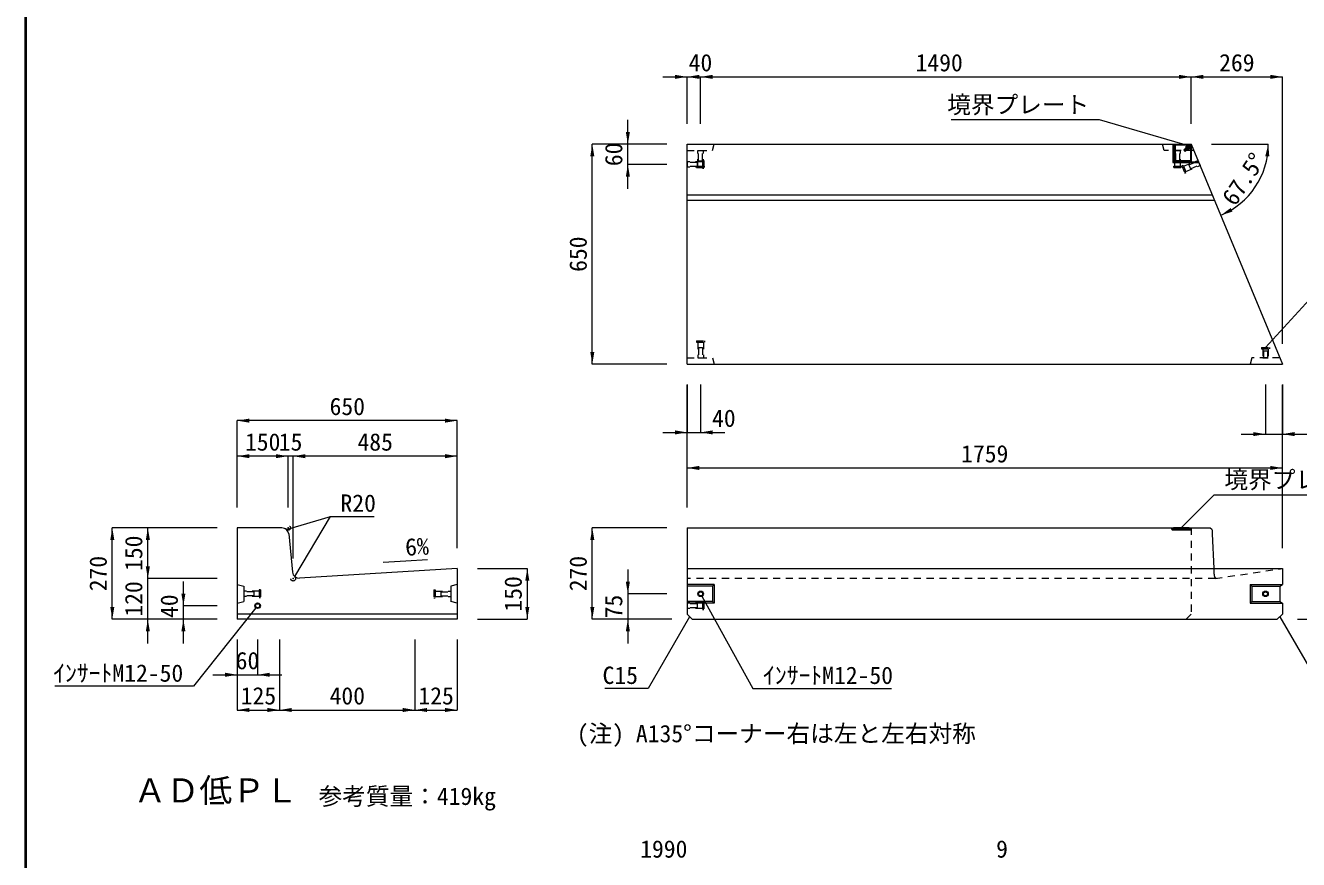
# Model space of a CAD drawing. Units: millimetres at full size. Extents: x 15766 to 83153, y 33859 to 66135.
# Drawn here: x 18482 to 22244, y 39312 to 41776 of the extents above; entities that cross this region are included whole.
import ezdxf
from ezdxf.enums import TextEntityAlignment as Align

# ---------------------------------------------------------------- set-up
doc = ezdxf.new("R2010")
doc.units = ezdxf.units.MM
doc.header["$LTSCALE"] = 28
doc.header["$PDMODE"] = 32
doc.header["$PDSIZE"] = 14
doc.linetypes.add('USER2', pattern=[1.35, 0.75, -0.6])
for name, color, linetype, lineweight in [('PL', 6, 'Continuous', 9), ('インサート', 3, 'USER2', 5), ('作業エリア', 11, 'USER2', 9), ('図枠', 7, 'Continuous', 5), ('寸法線', 7, 'Continuous', 13), ('引出線', 4, 'Continuous', 13), ('文字', 7, 'Continuous', 13), ('本体', 2, 'Continuous', 13), ('補助線', 8, 'Continuous', 13)]:
    doc.layers.add(name, color=color, linetype=linetype, lineweight=lineweight)
doc.layers.add('ハッチング_矢印', color=7, linetype='Continuous')
doc.styles.add('ＭＳ ゴシック', font='')
doc.styles.get('ＭＳ ゴシック').set_extended_font_data('MS Gothic')

# ---------------------------------------------------------------- blocks, each defined once
blk = doc.blocks.new('filled_arrow')
at = {"color": 0, "linetype": 'Continuous', "lineweight": -2}
blk.add_solid([(7.5, 1.25), (0, 0), (7.5, -1.25)], dxfattribs=at)

msp = doc.modelspace()

# ---------------------------------------------------------------- hatches: boundary and pattern name
at = {"layer": 'ハッチング_矢印'}
msp.add_hatch(color=256, dxfattribs=at).paths.add_polyline_path([(21915.9, 41410.95), (21908.83, 41403.87), (21905.3, 41407.41), (21912.37, 41414.48), (21909.54, 41417.31), (21926.86, 41425.44), (21918.73, 41408.12)])
at = {"layer": '引出線'}
msp.add_hatch(color=256, dxfattribs=at).paths.add_polyline_path([(19253.18, 40286.48), (19254.39, 40286.63), (19254.27, 40287.02)])

# ---------------------------------------------------------------- linework, layer by layer
at = {"layer": 'PL', "lineweight": 5}
for p, q in [((21876.86, 41425.44), (21926.86, 41425.44)), ((21876.86, 41425.44), (21876.86, 41375.44)), ((21876.86, 41425.44), (21878.86, 41423.44)), ((21926.86, 41425.44), (21926.86, 41375.44)), ((21878.86, 41377.44), (21876.86, 41375.44)), ((21876.86, 41375.44), (21926.86, 41375.44)), ((21924.86, 41377.44), (21926.86, 41375.44))]:
    msp.add_line(p, q, dxfattribs=at)
at = {"layer": 'PL'}
for p, q in [((21878.86, 41423.44), (21914.86, 41423.44)), ((21878.86, 41423.44), (21878.86, 41377.44)), ((21926.86, 41425.44), (21909.54, 41417.31)), ((21916.86, 41425.44), (21914.86, 41423.44)), ((21926.86, 41425.44), (21918.73, 41408.12)), ((21912.37, 41414.48), (21905.3, 41407.41)), ((21905.3, 41407.41), (21908.83, 41403.87)), ((21908.83, 41403.87), (21915.9, 41410.95)), ((21909.54, 41417.31), (21912.37, 41414.48)), ((21918.73, 41408.12), (21915.9, 41410.95)), ((21926.86, 41415.44), (21924.86, 41413.44)), ((21924.86, 41413.44), (21924.86, 41377.44)), ((21878.86, 41377.44), (21924.86, 41377.44)), ((21874.36, 40291.65), (21872.36, 40287.65)), ((21920.36, 40291.65), (21874.36, 40291.65)), ((21922.36, 40287.65), (21920.36, 40291.65)), ((21872.36, 40287.65), (21922.36, 40287.65))]:
    msp.add_line(p, q, dxfattribs=at)
at = {"layer": 'インサート'}
for p, q in [((20468.61, 41360.44), (20468.61, 41406.44)), ((20468.61, 41406.44), (20485.11, 41406.44)), ((20470.86, 41376.44), (20470.86, 41406.44)), ((20482.86, 41376.44), (20482.86, 41406.44)), ((20485.11, 41360.44), (20485.11, 41406.44)), ((21878.61, 41360.44), (21878.61, 41406.44)), ((21878.61, 41406.44), (21895.11, 41406.44)), ((21880.86, 41376.44), (21880.86, 41406.44)), ((21892.86, 41376.44), (21892.86, 41406.44)), ((21895.11, 41360.44), (21895.11, 41406.44)), ((20482.86, 41373.69), (20436.86, 41373.69)), ((20436.86, 41373.69), (20436.86, 41357.19)), ((20466.86, 41371.44), (20436.86, 41371.44)), ((20466.86, 41359.44), (20436.86, 41359.44)), ((20482.86, 41357.19), (20436.86, 41357.19)), ((20464.86, 41356.44), (20464.86, 41360.44)), ((20464.86, 41360.44), (20488.86, 41360.44)), ((20464.86, 41356.44), (20488.86, 41356.44)), ((20466.86, 41371.44), (20466.86, 41359.44)), ((20470.86, 41376.44), (20482.86, 41376.44)), ((20486.86, 41377.44), (20482.86, 41377.44)), ((20482.86, 41377.44), (20482.86, 41353.44)), ((20486.86, 41353.44), (20482.86, 41353.44)), ((20486.86, 41377.44), (20486.86, 41353.44)), ((20488.86, 41356.44), (20488.86, 41360.44)), ((21874.86, 41356.44), (21874.86, 41360.44)), ((21874.86, 41360.44), (21898.86, 41360.44)), ((21874.86, 41356.44), (21898.86, 41356.44)), ((21880.86, 41376.44), (21892.86, 41376.44)), ((21898.86, 41356.44), (21898.86, 41360.44)), ((21899.04, 41361.96), (21902.73, 41363.49)), ((21899.04, 41361.96), (21908.22, 41339.79)), ((21902.73, 41363.49), (21911.92, 41341.32)), ((21904.17, 41360.03), (21946.67, 41377.63)), ((21910.48, 41344.78), (21952.98, 41362.39)), ((21919.81, 41364.07), (21947.53, 41375.55)), ((21919.81, 41364.07), (21924.4, 41352.98)), ((21924.4, 41352.98), (21952.12, 41364.46)), ((21946.67, 41377.63), (21952.98, 41362.39)), ((21908.22, 41339.79), (21911.92, 41341.32)), ((20464.86, 40844.44), (20464.86, 40840.44)), ((20464.86, 40844.44), (20488.86, 40844.44)), ((20464.86, 40840.44), (20488.86, 40840.44)), ((20468.61, 40840.44), (20468.61, 40794.44)), ((20470.86, 40824.44), (20470.86, 40794.44)), ((20470.86, 40824.44), (20482.86, 40824.44)), ((20482.86, 40824.44), (20482.86, 40794.44)), ((20485.11, 40840.44), (20485.11, 40794.44)), ((20488.86, 40844.44), (20488.86, 40840.44)), ((22134.1, 40824.44), (22134.1, 40820.44)), ((22134.1, 40824.44), (22158.1, 40824.44)), ((22134.1, 40820.44), (22158.1, 40820.44)), ((22137.85, 40820.44), (22137.85, 40794.44)), ((22154.35, 40820.44), (22154.35, 40794.44)), ((22158.1, 40824.44), (22158.1, 40820.44)), ((20468.61, 40794.44), (20485.11, 40794.44)), ((22137.85, 40794.44), (22154.35, 40794.44)), ((22140.1, 40814.44), (22140.1, 40794.44)), ((22140.1, 40814.44), (22152.1, 40814.44)), ((22152.1, 40814.44), (22152.1, 40794.44)), ((19172.86, 40104.9), (19126.86, 40104.9)), ((19126.86, 40104.9), (19126.86, 40088.4)), ((19156.86, 40102.65), (19126.86, 40102.65)), ((19156.86, 40102.65), (19156.86, 40090.65)), ((19176.86, 40108.65), (19172.86, 40108.65)), ((19172.86, 40108.65), (19172.86, 40084.65)), ((19176.86, 40108.65), (19176.86, 40084.65)), ((19688.86, 40108.65), (19692.86, 40108.65)), ((19688.86, 40108.65), (19688.86, 40084.65)), ((19692.86, 40108.65), (19692.86, 40084.65)), ((19692.86, 40104.9), (19738.86, 40104.9)), ((19708.86, 40102.65), (19738.86, 40102.65)), ((19708.86, 40102.65), (19708.86, 40090.65)), ((19738.86, 40104.9), (19738.86, 40088.4)), ((19156.86, 40090.65), (19126.86, 40090.65)), ((19172.86, 40088.4), (19126.86, 40088.4)), ((19176.86, 40084.65), (19172.86, 40084.65)), ((19688.86, 40084.65), (19692.86, 40084.65)), ((19692.86, 40088.4), (19738.86, 40088.4)), ((19708.86, 40090.65), (19738.86, 40090.65)), ((20482.86, 40069.9), (20436.86, 40069.9)), ((20436.86, 40069.9), (20436.86, 40053.4)), ((20466.86, 40067.65), (20436.86, 40067.65)), ((20466.86, 40067.65), (20466.86, 40055.65)), ((20486.86, 40073.65), (20482.86, 40073.65)), ((20482.86, 40073.65), (20482.86, 40049.65)), ((20486.86, 40073.65), (20486.86, 40049.65)), ((20466.86, 40055.65), (20436.86, 40055.65)), ((20482.86, 40053.4), (20436.86, 40053.4)), ((20486.86, 40049.65), (20482.86, 40049.65))]:
    msp.add_line(p, q, dxfattribs=at)
at = {"layer": 'インサート', "linetype": 'Continuous'}
for centre, radius in [((20476.86, 40096.65), 8.25), ((20476.86, 40096.65), 6), ((22146.1, 40096.65), 8.25), ((22146.1, 40096.65), 6), ((19167.86, 40061.65), 8.25), ((19167.86, 40061.65), 6)]:
    msp.add_circle(centre, radius, dxfattribs=at)
at = {"layer": '作業エリア'}
for p, q in [((21846.86, 41406.44), (21841.86, 41425.44)), ((21934.73, 41406.44), (21846.86, 41406.44))]:
    msp.add_line(p, q, dxfattribs=at)
for p in [(19257.86, 40291.65), (19272.86, 40141.65)]:
    msp.add_point(p, dxfattribs=at)
at = {"layer": '図枠', "lineweight": 40}
msp.add_line((18481.86, 45282.47), (18481.86, 36972.47), dxfattribs=at)
at = {"layer": '寸法線'}
for p, q in [((20364.86, 41624.38), (20548.86, 41624.38)), ((20436.86, 41485.44), (20436.86, 41624.38)), ((20436.86, 41624.38), (21926.86, 41624.38)), ((20436.86, 41485.44), (20436.86, 41624.38)), ((20476.86, 41485.44), (20476.86, 41624.38)), ((21926.86, 41485.44), (21926.86, 41624.38)), ((21926.86, 41624.38), (22196.1, 41624.38)), ((21926.86, 41485.44), (21926.86, 41624.38)), ((22196.1, 40835.44), (22196.1, 41624.38)), ((20261.91, 41293.44), (20261.91, 41497.44)), ((20156.91, 40775.44), (20156.91, 41425.44)), ((20376.86, 41425.44), (20156.91, 41425.44)), ((20376.86, 41425.44), (20261.91, 41425.44)), ((21986.86, 41425.44), (22154.31, 41425.44)), ((20376.86, 41365.44), (20261.91, 41365.44)), ((20376.86, 40775.44), (20156.91, 40775.44)), ((20436.86, 40715.44), (20436.86, 40573.73)), ((20436.86, 40351.65), (20436.86, 40714.73)), ((20476.86, 40715.44), (20476.86, 40573.73)), ((22146.1, 40715.44), (22146.1, 40568.73)), ((22196.1, 40715.44), (22196.1, 40568.73)), ((22196.1, 40231.65), (22196.1, 40714.73)), ((19757.86, 40608.54), (19107.86, 40608.54)), ((19107.86, 40351.65), (19107.86, 40608.54)), ((19757.86, 40231.65), (19757.86, 40608.54)), ((20364.86, 40573.73), (20548.86, 40573.73)), ((22074.1, 40568.73), (22268.1, 40568.73)), ((19257.86, 40503.54), (19107.86, 40503.54)), ((19107.86, 40351.65), (19107.86, 40503.54)), ((19344.86, 40503.54), (19185.86, 40503.54)), ((19257.86, 40351.65), (19257.86, 40503.54)), ((19257.86, 40351.65), (19257.86, 40503.54)), ((19757.86, 40503.54), (19272.86, 40503.54)), ((19272.86, 40201.65), (19272.86, 40503.54)), ((19272.86, 40201.65), (19272.86, 40503.54)), ((19757.86, 40231.65), (19757.86, 40503.54)), ((20436.86, 40468.73), (22196.1, 40468.73)), ((18738.49, 40021.65), (18738.49, 40291.65)), ((19047.86, 40291.65), (18738.49, 40291.65)), ((18843.49, 40141.65), (18843.49, 40291.65)), ((19047.86, 40291.65), (18843.49, 40291.65)), ((20156.91, 40021.65), (20156.91, 40291.65)), ((20376.86, 40291.65), (20156.91, 40291.65)), ((18843.49, 39949.65), (18843.49, 40213.65)), ((19047.86, 40141.65), (18843.49, 40141.65)), ((19047.86, 40141.65), (18843.49, 40141.65)), ((19817.86, 40171.65), (19964.83, 40171.65)), ((19964.83, 40171.65), (19964.83, 40021.65)), ((20261.91, 40168.65), (20261.91, 39949.65)), ((18948.49, 39949.65), (18948.49, 40133.65)), ((20376.86, 40096.65), (20261.91, 40096.65)), ((19047.86, 40061.65), (18948.49, 40061.65)), ((19047.86, 40021.65), (18738.49, 40021.65)), ((19047.86, 40021.65), (18843.49, 40021.65)), ((19047.86, 40021.65), (18948.49, 40021.65)), ((19817.86, 40021.65), (19964.83, 40021.65)), ((20391.86, 40021.65), (20156.91, 40021.65)), ((20391.86, 40021.65), (20261.91, 40021.65)), ((22241.1, 40021.65), (22410.32, 40021.65)), ((19107.86, 39961.65), (19107.86, 39857.55)), ((19107.86, 39961.65), (19107.86, 39753.45)), ((19167.86, 39961.65), (19167.86, 39857.55)), ((19232.86, 39961.65), (19232.86, 39753.45)), ((19232.86, 39961.65), (19232.86, 39753.45)), ((19632.86, 39961.65), (19632.86, 39753.45)), ((19632.86, 39961.65), (19632.86, 39753.45)), ((19757.86, 39961.65), (19757.86, 39753.45)), ((19035.86, 39857.55), (19239.86, 39857.55)), ((19107.86, 39753.45), (19232.86, 39753.45)), ((19232.86, 39753.45), (19632.86, 39753.45)), ((19632.86, 39753.45), (19757.86, 39753.45))]:
    msp.add_line(p, q, dxfattribs=at)
msp.add_arc((21926.86, 41425.44), 227.45, 292.5, 0, dxfattribs=at)
at = {"layer": '引出線'}
msp.add_line((19253.18, 40286.48), (19382.8, 40325.74), dxfattribs=at)
for points in [[(21901.86, 41425.44), (21655.22, 41497.32), (21217.62, 41497.32)], [(22146.1, 40824.44), (22308.37, 41002.32), (22458.37, 41002.32), (22794.55, 41002.32)], [(21897.36, 40291.65), (21994.74, 40389.02), (22432.34, 40389.02)], [(19277.89, 40147.56), (19382.8, 40325.74), (19512.02, 40325.74)], [(19538.87, 40190.02), (19606.31, 40194.19), (19670.33, 40198.15)], [(20480.85, 40089.43), (20631.36, 39816.89), (21041, 39816.89)], [(19162.72, 40055.2), (18978.07, 39823.45), (18568.43, 39823.45)], [(20444.36, 40029.15), (20321.82, 39816.89), (20193.41, 39816.89)], [(22188.6, 40029.15), (22311.15, 39816.89), (22439.55, 39816.89)]]:
    msp.add_lwpolyline(points, dxfattribs=at)
msp.add_lwpolyline([(19253.18, 40286.48), (19254.39, 40286.63), (19254.27, 40287.02)], close=True, dxfattribs=at)
at = {"layer": '本体'}
for p, q in [((20436.86, 40775.44), (20436.86, 41425.44)), ((20436.86, 41425.44), (21926.86, 41425.44)), ((21926.86, 41425.44), (22196.1, 40775.44)), ((20436.86, 40775.44), (22196.1, 40775.44)), ((19107.86, 40291.65), (19107.86, 40021.65)), ((19239.76, 40291.65), (19107.86, 40291.65)), ((20436.86, 40291.65), (20436.86, 40036.65)), ((20436.86, 40291.65), (21980.71, 40291.65)), ((19259.66, 40273.64), (19270.94, 40160.81)), ((21989, 40273.71), (21993.07, 40171.65)), ((19757.86, 40171.65), (19292.08, 40142.84)), ((19757.86, 40171.65), (19757.86, 40021.65)), ((20436.86, 40171.65), (22196.1, 40171.65)), ((22196.1, 40171.65), (22196.1, 40124.15)), ((22188.23, 40119.15), (22196.1, 40124.15)), ((22188.23, 40119.15), (22188.23, 40074.15)), ((22188.23, 40074.15), (22196.1, 40069.15)), ((22196.1, 40069.15), (22196.1, 40036.65)), ((20436.86, 40036.65), (20451.86, 40021.65)), ((22196.1, 40036.65), (22181.1, 40021.65)), ((19757.86, 40021.65), (19107.86, 40021.65)), ((20451.86, 40021.65), (22181.1, 40021.65))]:
    msp.add_line(p, q, dxfattribs=at)
at = {"layer": '本体', "linetype": 'USER2', "lineweight": 9}
for p, q in [((20511.86, 41406.44), (20516.86, 41425.44)), ((20436.86, 41406.44), (20511.86, 41406.44)), ((20436.86, 40794.44), (20511.86, 40794.44)), ((20511.86, 40794.44), (20516.86, 40775.44)), ((22106.1, 40794.44), (22101.1, 40775.44)), ((22188.23, 40794.44), (22106.1, 40794.44)), ((21926.86, 40291.65), (21926.86, 40036.65)), ((21997.28, 40141.96), (20436.86, 40141.96)), ((21993.07, 40171.65), (21993.52, 40160.22)), ((21997.28, 40141.96), (22196.1, 40171.65)), ((21926.86, 40036.65), (21911.86, 40021.65))]:
    msp.add_line(p, q, dxfattribs=at)
at = {"layer": '本体', "lineweight": 9}
for p, q in [((21872.36, 41425.44), (21872.36, 41370.94)), ((21873.86, 41425.44), (21873.86, 41372.44)), ((21872.36, 41370.94), (21949.44, 41370.94)), ((21873.86, 41372.44), (21948.82, 41372.44)), ((20436.86, 41275.44), (21989, 41275.44)), ((20436.86, 41260.44), (21995.21, 41260.44)), ((21867.86, 40291.65), (21869.36, 40287.15)), ((21925.36, 40287.15), (21926.86, 40291.65)), ((21869.36, 40287.15), (21925.36, 40287.15)), ((19107.86, 40124.15), (19126.86, 40119.15)), ((19126.86, 40119.15), (19126.86, 40074.15)), ((19757.86, 40124.15), (19738.86, 40119.15)), ((19738.86, 40119.15), (19738.86, 40074.15)), ((19107.86, 40069.15), (19126.86, 40074.15)), ((19757.86, 40069.15), (19738.86, 40074.15))]:
    msp.add_line(p, q, dxfattribs=at)
at = {"layer": '本体', "lineweight": 5}
for p, q in [((21873.86, 41372.44), (21872.36, 41370.94)), ((20516.86, 40124.15), (20436.86, 40124.15)), ((20511.86, 40119.15), (20436.86, 40119.15)), ((20516.86, 40124.15), (20511.86, 40119.15)), ((20511.86, 40119.15), (20511.86, 40074.15)), ((20516.86, 40124.15), (20516.86, 40069.15)), ((22101.1, 40124.15), (22196.1, 40124.15)), ((22101.1, 40124.15), (22101.1, 40069.15)), ((22101.1, 40124.15), (22106.1, 40119.15)), ((22106.1, 40119.15), (22188.23, 40119.15)), ((22106.1, 40119.15), (22106.1, 40074.15)), ((20511.86, 40074.15), (20436.86, 40074.15)), ((20516.86, 40069.15), (20436.86, 40069.15)), ((20511.86, 40074.15), (20516.86, 40069.15)), ((22106.1, 40074.15), (22101.1, 40069.15)), ((22101.1, 40069.15), (22196.1, 40069.15)), ((22106.1, 40074.15), (22188.23, 40074.15)), ((19757.86, 40036.65), (19107.86, 40036.65))]:
    msp.add_line(p, q, dxfattribs=at)
at = {"layer": '本体'}
for centre, start, end in [((19239.76, 40271.65), 5.71059, 90), ((19290.84, 40162.8), 185.71059, 273.53956)]:
    msp.add_arc(centre, 20, start, end, dxfattribs=at)
msp.add_open_spline([(21980.71, 40291.65), (21981.49, 40291.58), (21982.28, 40291.51), (21982.97, 40291.33), (21988.67, 40289.93), (21988.83, 40281.82), (21989, 40273.71)], degree=3, knots=[0, 0, 0, 0, 1, 1, 1, 2, 2, 2, 2], dxfattribs=at)
at = {"layer": '本体', "linetype": 'USER2', "lineweight": 9}
msp.add_open_spline([(21993.52, 40160.22), (21993.73, 40156.95), (21993.94, 40153.68), (21994.67, 40150.29), (21995.16, 40148.05), (21995.87, 40145.76), (21997.5, 40144.33), (21998.2, 40143.72), (21999.08, 40143.26), (21999.97, 40142.94), (22000.27, 40142.84), (22000.58, 40142.75), (22000.89, 40142.7), (22001.06, 40142.67), (22001.24, 40142.66), (22001.42, 40142.65), (22001.73, 40142.65), (22002.03, 40142.68), (22002.34, 40142.71)], degree=3, knots=[0, 0, 0, 0, 1, 1, 1, 2, 2, 2, 3, 3, 3, 4, 4, 4, 5, 5, 5, 6, 6, 6, 6], dxfattribs=at)
at = {"layer": '補助線', "lineweight": 5}
for p, q in [((21874.36, 41425.44), (21874.36, 41372.94)), ((21874.36, 41372.94), (21873.86, 41372.44)), ((21874.36, 41372.94), (21948.61, 41372.94))]:
    msp.add_line(p, q, dxfattribs=at)
at = {"layer": '補助線', "lineweight": 9}
for p, q in [((21869.36, 40287.15), (21869.86, 40285.65)), ((21869.86, 40285.65), (21924.86, 40285.65)), ((21924.86, 40285.65), (21925.36, 40287.15))]:
    msp.add_line(p, q, dxfattribs=at)

# ---------------------------------------------------------------- block references
at = {"layer": '寸法線', "xscale": 4.8, "yscale": 4.8}
for p, rotation in [((20436.86, 41624.38), 180), ((21926.86, 41624.38), 180), ((22196.1, 41624.38), 180), ((20261.91, 41425.44), 90), ((20156.91, 41425.44), 270), ((22154.31, 41425.44), 265.5), ((20261.91, 41365.44), 270), ((22013.91, 41215.3), 27), ((20156.91, 40775.44), 90), ((19757.86, 40608.54), 180), ((20436.86, 40573.73), 180), ((22146.1, 40568.73), 180), ((19257.86, 40503.54), 180), ((19257.86, 40503.54), 180), ((19757.86, 40503.54), 180), ((22196.1, 40468.73), 180), ((18738.49, 40291.65), 270), ((18843.49, 40291.65), 270), ((20156.91, 40291.65), 270), ((18843.49, 40141.65), 90), ((18843.49, 40141.65), 90), ((19964.83, 40171.65), 270), ((20261.91, 40096.65), 90), ((18948.49, 40061.65), 90), ((18738.49, 40021.65), 90), ((19964.83, 40021.65), 90), ((20156.91, 40021.65), 90), ((18843.49, 40021.65), 270), ((18948.49, 40021.65), 270), ((20261.91, 40021.65), 270), ((19107.86, 39857.55), 180), ((19232.86, 39753.45), 180), ((19632.86, 39753.45), 180), ((19757.86, 39753.45), 180)]:
    msp.add_blockref('filled_arrow', p, dxfattribs=dict(at, rotation=rotation))
for p in [(20436.86, 41624.38), (20476.86, 41624.38), (21926.86, 41624.38), (19107.86, 40608.54), (20476.86, 40573.73), (22196.1, 40568.73), (19107.86, 40503.54), (19272.86, 40503.54), (19272.86, 40503.54), (20436.86, 40468.73), (19167.86, 39857.55), (19107.86, 39753.45), (19232.86, 39753.45), (19632.86, 39753.45)]:
    msp.add_blockref('filled_arrow', p, dxfattribs=at)
at = {"layer": '引出線'}
for p, xscale, yscale, rotation in [((21901.86, 41425.44), 0.16, 0.16, 163.8), ((22146.1, 40824.44), 0.16, 0.16, 47.6), ((21897.36, 40291.65), 0.16, 0.16, 45), ((19538.87, 40190.02), 0.133, 0.133, 3.5), ((19277.89, 40147.56), 0.16, 0.16, 59.5), ((20480.85, 40089.43), 0.16, 0.16, 298.9), ((19162.72, 40055.2), 0.16, 0.16, 231.5), ((20444.36, 40029.15), 0.16, 0.16, 240), ((22188.6, 40029.15), 0.16, 0.16, 300)]:
    msp.add_blockref('filled_arrow', p, dxfattribs=dict(at, xscale=xscale, yscale=yscale, rotation=rotation))

# ---------------------------------------------------------------- texts
at = {"layer": '寸法線', "style": 'ＭＳ ゴシック'}
for s, p in [('40', (20476.49, 41666.38)), ('1490', (21181.86, 41666.38)), ('269', (22061.48, 41666.38)), ('650', (19432.86, 40650.54)), ('40', (20545.59, 40615.73)), ('150', (19182.86, 40545.54)), ('15', (19265.36, 40545.54)), ('485', (19515.36, 40545.54)), ('1759', (21316.48, 40510.73)), ('60', (19137.86, 39899.55)), ('125', (19170.36, 39795.45)), ('400', (19432.86, 39795.45)), ('125', (19695.36, 39795.45)), ('1990', (20368.11, 39342.85)), ('9', (21367.61, 39342.85))]:
    msp.add_text(s, height=51.27, dxfattribs=at).set_placement(p, align=Align.MIDDLE_CENTER)
for s, rotation, p in [('60', 90, (20219.91, 41395.44)), ('67.5°', 56.25, (22081.06, 41322.41)), ('650', 90, (20114.91, 41100.44)), ('150', 90, (18801.49, 40216.65)), ('270', 90, (18696.49, 40156.65)), ('270', 90, (20114.91, 40156.65)), ('150', 90, (19922.83, 40096.65)), ('120', 90, (18801.49, 40081.65)), ('40', 90, (18906.49, 40060.21)), ('75', 90, (20219.91, 40059.15))]:
    msp.add_text(s, height=51.27, rotation=rotation, dxfattribs=at).set_placement(p, align=Align.MIDDLE_CENTER)
at = {"layer": '引出線', "style": 'ＭＳ ゴシック'}
for s, p in [('境界プレート', (21625.22, 41567.87)), ('ｲﾝｻｰﾄM12-50', (18948.07, 39888.25)), ('C15', (20291.82, 39881.69))]:
    msp.add_text(s, height=51.27, dxfattribs=at).set_placement(p, align=Align.TOP_RIGHT)
for s, p in [('境界プレート', (22024.74, 40459.58)), ('R20', (19412.8, 40390.54)), ('ｲﾝｻｰﾄM12-50', (20661.36, 39881.69))]:
    msp.add_text(s, height=51.27, dxfattribs=at).set_placement(p, align=Align.TOP_LEFT)
msp.add_text('6%', height=51.27, rotation=3.54, dxfattribs=at).set_placement((19602.24, 40259.96), align=Align.TOP_LEFT)
at = {"layer": '文字', "style": 'ＭＳ ゴシック'}
msp.add_text('(注) A135°コーナー右は左と左右対称', height=51.27, dxfattribs=at).set_placement((20111.14, 39642.79), align=Align.BOTTOM_LEFT)
for s, height, p in [('ＡＤ低ＰＬ', 71.21, (18801.39, 39551.44)), ('参考質量：419kg', 51.27, (19347.94, 39524.25))]:
    msp.add_text(s, height=height, dxfattribs=at).set_placement(p, align=Align.TOP_LEFT)

doc.saveas('drawing.dxf')
